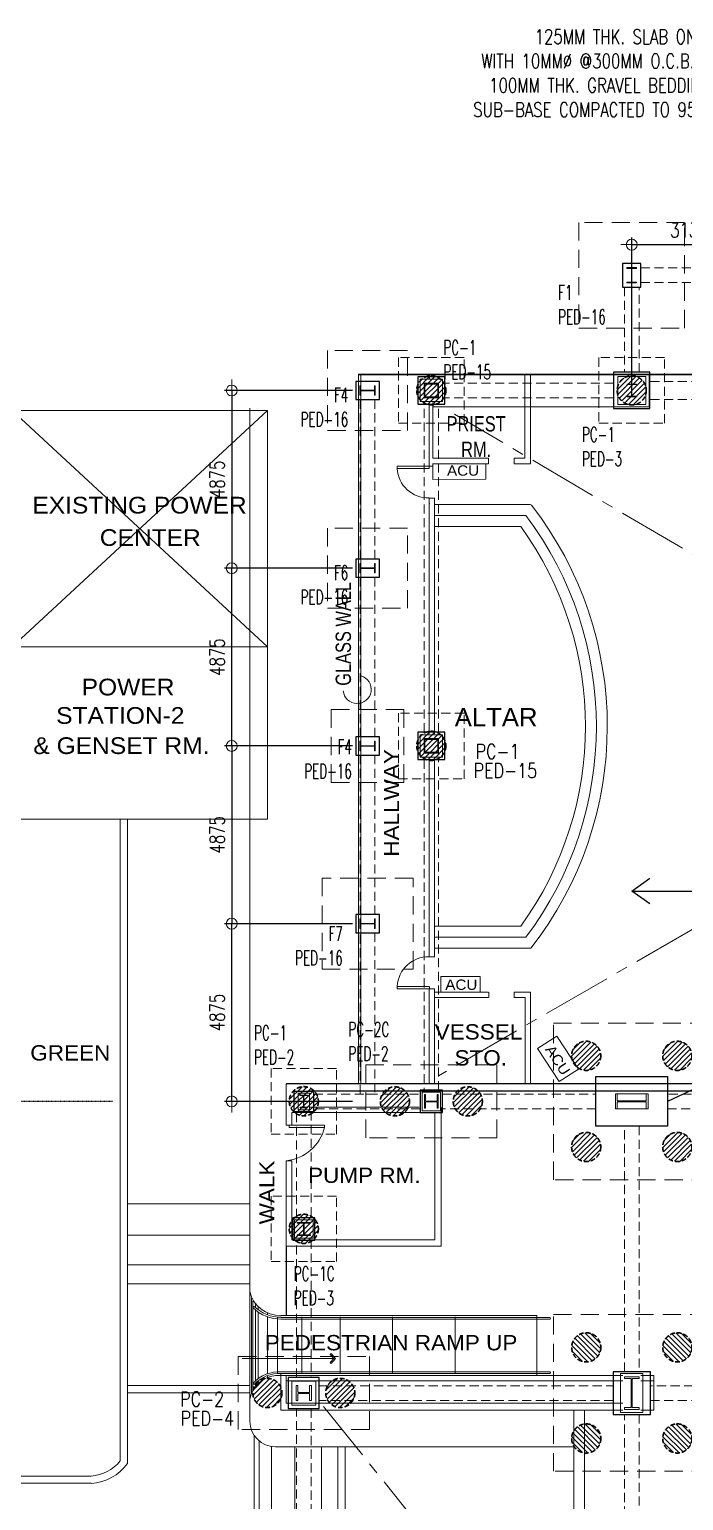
# Model space of a CAD drawing. Header units: millimetres. Extents: x 306431 to 569278, y -16030 to 119854.
# Drawn here: x 332858 to 350812, y 42527 to 82880 of the extents above; entities that cross this region are included whole.
import ezdxf

# ---------------------------------------------------------------- set-up
doc = ezdxf.new("R2010")
doc.units = ezdxf.units.MM
doc.header["$MEASUREMENT"] = 0
for name, pattern in [('CENTER2', [28.575, 19.05, -3.175, 3.175, -3.175]), ('HIDDEN', [0.375, 0.25, -0.125]), ('PHANTOM2', [1.25, 0.625, -0.125, 0.125, -0.125, 0.125, -0.125])]:
    doc.linetypes.add(name, pattern=pattern)
doc.layers.get('0').update_dxf_attribs({"lineweight": 9})
for name, color, linetype, lineweight in [('A_ARCHITECTURAL BACKGROUND', 251, 'Continuous', 5), ('A_DIM', 1, 'Continuous', 5), ('BASE PLATE', 5, 'Continuous', 18), ('COLUMN', 7, 'Continuous', 13), ('FTB', 4, 'HIDDEN', 30), ('GIRDER BEAM', 2, 'HIDDEN', 15), ('GIRDER GIRT', 4, 'HIDDEN', 18), ('HATCH', 8, 'Continuous', 5), ('OUTLINE', 252, 'CENTER2', 9), ('PEDESTAL CONCRETE', 20, 'Continuous', 25), ('S-Anno-Symb', 143, 'PHANTOM2', 15), ('S-BRACE', 2, 'Continuous', 15), ('S_foundation', 4, 'HIDDEN', 20), ('TEXT_GB', 2, 'Continuous', 30), ('TEXT_GG', 3, 'Continuous', 30)]:
    doc.layers.add(name, color=color, linetype=linetype, lineweight=lineweight)
doc.layers.add('GUIDE', color=191, linetype='Continuous', plot=False)
doc.styles.add('1', font='simplex.shx', dxfattribs={"width": 0.85, "height": 300})
doc.styles.add('ARIALNW', font='ARIALN.TTF')
doc.styles.add('MMTX$0$ESMX$0$X-OPTA1D', font='x-opta1d')
doc.styles.add('SIMPLEX', font='SIMPLEX.shx', dxfattribs={"width": 0.75, "height": 400})
doc.styles.add('SWISS', font='swissl.ttf')
doc.dimstyles.new('DIM 200', dxfattribs={"dimtxt": 0.36, "dimasz": 0.2, "dimexe": 0.1, "dimexo": 0, "dimgap": 0.08, "dimtad": 1, "dimlfac": 2, "dimrnd": 0.005, "dimzin": 1, "dimdsep": 46, "dimtxsty": 'ARIALNW', "dimcen": 0.09, "dimclrd": 6, "dimclre": 6, "dimclrt": 13, "dimadec": 0, "dimazin": 0, "dimtfac": 1, "dimtofl": 0, "dimtmove": 2, "dimatfit": 3, "dimfxl": 1, "dimtolj": 1, "dimtzin": 0, "dimarcsym": 0})
doc.dimstyles.new('DIM_100', dxfattribs={"dimtxt": 400, "dimasz": 2, "dimexe": 100, "dimexo": 250, "dimgap": 250, "dimtad": 1, "dimdec": 0, "dimrnd": 1, "dimzin": 1, "dimdsep": 46, "dimtxsty": '1', "dimblk1": 'ESCADIM_ARW', "dimblk2": 'ESCADIM_ARW', "dimsah": 1, "dimcen": 50, "dimclrd": 256, "dimclre": 256, "dimclrt": 52, "dimazin": 0, "dimtfac": 1, "dimtdec": 0, "dimtofl": 0, "dimtmove": 0, "dimatfit": 3, "dimldrblk": 'ESCADIM_ARW', "dimfxl": 1, "dimtolj": 1, "dimtzin": 0, "dimarcsym": 0})
doc.dimstyles.new('DIM_200', dxfattribs={"dimtxt": 400, "dimasz": 2, "dimexe": 200, "dimexo": 200, "dimgap": 200, "dimtad": 1, "dimdec": 0, "dimrnd": 1, "dimdsep": 46, "dimtxsty": 'SIMPLEX', "dimblk1": 'ESCADIM_ARW', "dimblk2": 'ESCADIM_ARW', "dimsah": 1, "dimcen": 50, "dimclrd": 251, "dimclre": 251, "dimclrt": 52, "dimadec": 0, "dimazin": 0, "dimtfac": 1, "dimtdec": 0, "dimtofl": 0, "dimtmove": 0, "dimatfit": 3, "dimldrblk": 'ESCADIM_ARW', "dimfxl": 1, "dimtolj": 1, "dimtzin": 0, "dimarcsym": 0})
pattern_1 = [(45, (-290050.03, -28409.96), (-70.710678, 70.710678), [])]
pattern_2 = [(45, (-288050.03, -28409.96), (-70.710678, 70.710678), [])]

# ---------------------------------------------------------------- blocks, each defined once
blk = doc.blocks.new('G_GIRT')
at = {"layer": 'GIRDER GIRT', "linetype": 'HIDDEN', "ltscale": 1000}
for p, q in [((16501, 75700, 0), (11875, 75700, 0)), ((19639, 75750, 0), (17501, 75750, 0)), ((11299, 66126, 0), (11299, 75127, 0)), ((11699, 66126, 0), (11699, 75127, 0)), ((16501, 75300, 0), (11875, 75300, 0)), ((19639, 75250, 0), (17501, 75250, 0))]:
    blk.add_line(p, q, dxfattribs=at)
at = {"layer": 'GIRDER GIRT', "linetype": 'HIDDEN', "ltscale": 1000, "elevation": 0}
blk.add_lwpolyline([(11299, 65376), (11299, 56305), (11699, 56305), (11699, 65376)], dxfattribs=at)
for points in [[(8275, 56200), (11195, 56200), (11195, 55800), (8275, 55800)], [(11805, 56200), (16017, 56200), (16017, 55800), (11805, 55800)], [(17983, 55800), (25018, 55800), (25018, 56200), (17983, 56200)], [(7800, 55725), (8200, 55725), (8200, 52805), (7800, 52805)], [(16800, 55322), (17200, 55322), (17200, 48584), (16800, 48584)], [(7800, 52205), (8200, 52205), (8200, 48424), (7800, 48424)], [(8425, 48200), (16491, 48200), (16491, 47800), (8425, 47800)], [(7800, 47574), (8200, 47574), (8200, 40983), (7800, 40983)], [(16800, 47414), (17200, 47414), (17200, 40509), (16800, 40509)]]:
    blk.add_lwpolyline(points, close=True, dxfattribs=at)
at = {"layer": 'GIRDER GIRT', "linetype": 'HIDDEN', "ltscale": 1000}
blk.add_lwpolyline([(17511, 47800), (25441, 47800), (25441, 48200), (17511, 48200)], close=True, dxfattribs=at)
blk = doc.blocks.new('GF_PLAN NEW')
at = {"layer": 'A_ARCHITECTURAL BACKGROUND', "ltscale": 10}
for p, q in [((9500, 75934, 0), (44403, 75934, 0)), ((9500, 56471, 0), (9500, 75934, 0)), ((9500, 75914, 0), (44383, 75914, 0)), ((9570, 56471, 0), (9570, 75914, 0)), ((6521, 65945, 0), (6521, 75002, 0)), ((11440, 73409, 0), (10565, 73409, 0)), ((10565, 73409, 0), (10565, 73344, 0)), ((10565, 73344, 0), (11440, 73344, 0)), ((11540, 73409, 0), (11440, 73409, 0)), ((11440, 73344, 0), (11440, 73409, 0)), ((11440, 73409, 0), (11540, 73409, 0)), ((14211, 72353, 0), (11601, 72353, 0)), ((14096, 72053, 0), (11601, 72053, 0)), ((13955, 71753, 0), (11601, 71753, 0)), ((6521, 47210, 0), (6521, 66203, 0)), ((2962, 63721, 0), (2962, 46121, 0)), ((3162, 63721, 0), (3162, 46054, 0)), ((13955, 60787, 0), (11601, 60787, 0)), ((14096, 60487, 0), (11601, 60487, 0)), ((11601, 60187, 0), (14233, 60187, 0)), ((10565, 59072, 0), (10565, 59137, 0)), ((10565, 59137, 0), (11440, 59137, 0)), ((11440, 59072, 0), (10565, 59072, 0)), ((11451, 59137, 0), (11451, 59072, 0)), ((7595, 55329, 0), (8570, 55329, 0)), ((7595, 55264, 0), (7595, 55329, 0)), ((8570, 55329, 0), (8570, 55264, 0)), ((8570, 55264, 0), (7595, 55264, 0)), ((7371, 50060, 0), (14751, 50060, 0)), ((7371, 50060, 0), (14751, 50060, 0)), ((7371, 50010, 0), (14751, 50010, 0)), ((7371, 47510, 0), (7371, 48517, 0)), ((7371, 48467, 0), (7371, 48517, 0)), ((7371, 47510, 0), (7371, 48517, 0)), ((7521, 47710, 0), (7521, 48467, 0)), ((7521, 47710, 0), (7521, 48467, 0)), ((17607, 47666, 0), (17607, 48467, 0)), ((7521, 47710, 0), (14109, 47710, 0)), ((8481, 47710, 0), (16756, 47710, 0)), ((17607, 47774, 0), (17607, 47510, 0)), ((7371, 47510, 0), (7521, 47510, 0)), ((7521, 47510, 0), (13809, 47510, 0)), ((7521, 47510, 0), (13809, 47510, 0)), ((8481, 47510, 0), (16756, 47510, 0)), ((15408, 47510, 0), (15408, 17157, 0)), ((15708, 47510, 0), (15708, 17098, 0)), ((17248, 47510, 0), (17607, 47510, 0)), ((7221, 46510, 0), (15408, 46510, 0))]:
    blk.add_line(p, q, dxfattribs=at)
at = {"layer": 'A_ARCHITECTURAL BACKGROUND'}
blk.add_line((11074, 75934, 0), (11074, 75914, 0), dxfattribs=at)
at = {"layer": 'A_ARCHITECTURAL BACKGROUND', "linetype": 'ByBlock', "ltscale": 0.5}
for p, q in [((11451, 75814, 0), (11451, 75917, 0)), ((11551, 75814, 0), (11551, 75914, 0)), ((14071, 73625, 0), (14071, 75914, 0)), ((14221, 73475, 0), (14221, 75914, 0)), ((11440, 73409, 0), (11440, 75158, 0)), ((11540, 73625, 0), (11540, 75158, 0)), ((7001, 74938, 0), (0, 74938, 0)), ((0, 68450, 0), (7001, 74938, 0)), ((7001, 68450, 0), (0, 74938, 0)), ((7001, 68450, 0), (7001, 74938, 0)), ((13070, 73625, 0), (11540, 73625, 0)), ((13070, 73475, 0), (11540, 73475, 0)), ((11540, 73409, 0), (11540, 73475, 0)), ((13070, 73475, 0), (13070, 73625, 0)), ((14071, 73625, 0), (13770, 73625, 0)), ((13770, 73475, 0), (13770, 73625, 0)), ((14221, 73475, 0), (13770, 73475, 0)), ((11440, 72534, 0), (11440, 66063, 0)), ((11590, 72534, 0), (11590, 66063, 0)), ((0, 68450, 0), (4643, 68450, 0)), ((0, 68450, 0), (7001, 68450, 0)), ((7001, 63721, 0), (7001, 68450, 0)), ((6521, 60127, 0), (6521, 66203, 0)), ((11440, 65407, 0), (11440, 59947, 0)), ((11590, 65407, 0), (11590, 59947, 0)), ((0, 63721, 0), (4643, 63721, 0)), ((0, 63721, 0), (7001, 63721, 0)), ((11440, 59072, 0), (11440, 56471, 0)), ((11590, 59072, 0), (11590, 56468, 0)), ((13070, 58981, 0), (11590, 58981, 0)), ((13081, 58831, 0), (13081, 58981, 0)), ((14223, 58981, 0), (13770, 58981, 0)), ((13770, 58831, 0), (13770, 58981, 0)), ((14223, 58981, 0), (14223, 56468, 0)), ((13070, 58831, 0), (11590, 58831, 0)), ((14073, 58831, 0), (13770, 58831, 0)), ((14073, 58831, 0), (14073, 56468, 0)), ((7521, 55329, 0), (7521, 56463, 0)), ((17475, 56463, 0), (28986, 56463, 0)), ((7521, 55329, 0), (7671, 55329, 0)), ((7595, 55329, 0), (7596, 55329, 0)), ((7596, 55329, 0), (7746, 55329, 0)), ((7671, 55329, 0), (7646, 55329, 0)), ((7671, 55329, 0), (7671, 55678, 0)), ((7521, 52013, 0), (7521, 54354, 0)), ((7521, 52013, 0), (7521, 54354, 0)), ((7521, 54354, 0), (7671, 54354, 0)), ((7671, 52188, 0), (7671, 54354, 0)), ((3162, 53172, 0), (6521, 53172, 0)), ((3162, 52313, 0), (6521, 52313, 0)), ((3162, 51503, 0), (6521, 51503, 0)), ((3162, 50983, 0), (6521, 50983, 0)), ((6565, 50598, 0), (6565, 47981, 0)), ((6605, 50510, 0), (6605, 48069, 0)), ((6677, 50435, 0), (6677, 50328, 0)), ((6677, 50262, 0), (6677, 48321, 0)), ((6744, 50359, 0), (6744, 50272, 0)), ((6744, 50210, 0), (6744, 48376, 0)), ((7003, 50182, 0), (7003, 50128, 0)), ((7003, 50075, 0), (7003, 48513, 0)), ((7282, 50075, 0), (7282, 48513, 0)), ((7371, 50110, 0), (14399, 50110, 0)), ((7371, 50110, 0), (14399, 50110, 0)), ((7944, 50075, 0), (7944, 48513, 0)), ((9001, 50075, 0), (9001, 48513, 0)), ((10438, 50075, 0), (10438, 48513, 0)), ((12157, 50075, 0), (12157, 48513, 0)), ((14399, 50110, 0), (14399, 48469, 0)), ((8823, 48931, 0), (6308, 48931, 0)), ((7003, 48461, 0), (7003, 48420, 0)), ((7371, 48467, 0), (14399, 48469, 0)), ((3162, 48193, 0), (6521, 48193, 0)), ((6677, 48253, 0), (6677, 48179, 0)), ((6744, 48313, 0), (6744, 48254, 0)), ((3162, 47987, 0), (6521, 47987, 0)), ((6642, 40623, 0), (6642, 46816, 0)), ((6772, 40195, 0), (6772, 46673, 0)), ((7112, 40805, 0), (7112, 46519, 0)), ((7757, 41217, 0), (7757, 46510, 0)), ((8487, 41081, 0), (8487, 46510, 0)), ((8939, 40842, 0), (8939, 46510, 0)), ((9135, 39986, 0), (9135, 46510, 0))]:
    blk.add_line(p, q, dxfattribs=at)
at = {"layer": 'A_ARCHITECTURAL BACKGROUND', "ltscale": 0.5}
for p, q in [((11451, 75814, 0), (11451, 75914, 0)), ((11440, 73409, 0), (11440, 75158, 0)), ((11538, 73046, 0), (11538, 73477, 0)), ((12995, 73050, 0), (12995, 73477, 0)), ((11538, 73046, 0), (12995, 73052, 0)), ((11451, 72534, 0), (11501, 72534, 0)), ((11451, 72386, 0), (11451, 72393, 0)), ((11451, 59947, 0), (11501, 59947, 0)), ((12838, 59412, 0), (11757, 59408, 0)), ((11757, 59408, 0), (11757, 58981, 0)), ((12838, 59412, 0), (12838, 58981, 0)), ((11501, 59072, 0), (11451, 59072, 0)), ((11451, 59072, 0), (11501, 59072, 0)), ((14945, 57774, 0), (14417, 57432, 0)), ((15536, 56869, 0), (14945, 57774, 0)), ((14417, 57432, 0), (15007, 56527, 0)), ((15536, 56869, 0), (15007, 56527, 0)), ((2162, 45707, 0), (0, 45707, 0)), ((2162, 45507, 0), (0, 45507, 0))]:
    blk.add_line(p, q, dxfattribs=at)
at = {"layer": 'A_ARCHITECTURAL BACKGROUND', "ltscale": 0.05}
for p, q in [((11451, 72534, 0), (11601, 72534, 0)), ((11451, 59947, 0), (11601, 59947, 0)), ((11590, 59072, 0), (11440, 59072, 0)), ((7371, 48567, 0), (14751, 48569, 0)), ((7371, 48517, 0), (14751, 48519, 0)), ((7521, 48467, 0), (16756, 48467, 0)), ((17248, 48467, 0), (17607, 48467, 0)), ((7521, 48317, 0), (16756, 48317, 0)), ((17248, 48317, 0), (17607, 48317, 0))]:
    blk.add_line(p, q, dxfattribs=at)
at = {"layer": 'A_ARCHITECTURAL BACKGROUND', "lineweight": -3, "ltscale": 0.05}
for p, q in [((29024, 56463, 0), (7521, 56463, 0)), ((28380, 56268, 0), (8164, 56268, 0)), ((7521, 52013, 0), (7521, 50110, 0))]:
    blk.add_line(p, q, dxfattribs=at)
at = {"layer": 'A_ARCHITECTURAL BACKGROUND', "ltscale": 0.5, "elevation": 0}
blk.add_lwpolyline([(9500, 75914), (17481, 75914), (17481, 75035), (11551, 75035)], dxfattribs=at)
at = {"layer": 'A_ARCHITECTURAL BACKGROUND', "linetype": 'ByBlock', "ltscale": 0.5, "elevation": 0}
for points in [[(7521, 54354), (7521, 52013), (11772, 52013), (11772, 55820)], [(11165, 55828), (8164, 55828)], [(8165, 52188), (11597, 52188), (11597, 55678), (7671, 55678)], [(7671, 54354), (7671, 52188), (7835, 52188)], [(8873, 48931), (8754, 49067), (8722, 49043), (8823, 48931)], [(8873, 48931), (8754, 48795), (8722, 48819), (8823, 48931)]]:
    blk.add_lwpolyline(points, dxfattribs=at)
at = {"layer": 'A_ARCHITECTURAL BACKGROUND', "linetype": 'ByBlock', "ltscale": 0.5}
for centre, radius, start, end in [((11415, 73385, 0), 851, 182.7233, 271.695), ((11415, 59097, 0), 851, 88.305, 177.2767), ((7396, 55558, 0), 1210, 275.8844, 345.9444), ((7339, 50949, 0), 838, 192.428, 272.1834), ((7303, 47676, 0), 794, 85.0916, 170.2971)]:
    blk.add_arc(centre, radius, start, end, dxfattribs=at)
at = {"layer": 'A_ARCHITECTURAL BACKGROUND', "ltscale": 10}
for centre, radius, start, end in [((14211, 72303, 0), 50, 40.9988, 90), ((6451, 66271, 0), 9879, 321.9825, 37.8761), ((6415, 66270, 0), 9615, 323.0235, 36.9765), ((6371, 66270, 0), 9359, 324.1336, 35.8664), ((7221, 47210, 0), 700, 180, 270), ((2091, 46824, 0), 1119, 273.6336, 321.1011), ((2091, 46824, 0), 1319, 273.0821, 324.2797)]:
    blk.add_arc(centre, radius, start, end, dxfattribs=at)
at = {"layer": 'A_ARCHITECTURAL BACKGROUND', "ltscale": 0.5}
blk.add_arc((9466, 67284, 0), 386, 185.353, 74.4413, dxfattribs=at)
at = {"layer": 'A_ARCHITECTURAL BACKGROUND', "ltscale": 0.05}
for centre, radius, start, end in [((6633, 50335, 0), 25.1, 36.41, 215.4044), ((7360, 51072, 0), 1060, 225.1623, 271.215), ((7361, 51075, 0), 1013, 225.4917, 270.8625), ((14747, 50035, 0), 25.3, 279.3182, 80.6818), ((7325, 47595, 0), 973, 86.5936, 137.0291), ((7321, 47603, 0), 915, 86.5531, 137.0928), ((14747, 48544, 0), 25.3, 279.3182, 80.6818), ((6633, 48244, 0), 25.1, 144.5956, 323.59)]:
    blk.add_arc(centre, radius, start, end, dxfattribs=at)
at = {"layer": 'A_ARCHITECTURAL BACKGROUND', "style": 'MMTX$0$ESMX$0$X-OPTA1D', "width": 1.1}
for s, height, p in [('ACU', 283.5, (11931, 73146, 0)), ('EXISTING POWER', 458.36, (551, 72108, 0)), ('CENTER', 458.4, (2401, 71220, 0)), ('POWER', 458.4, (1903, 67119, 0)), ('STATION-2', 458.4, (1204, 66340, 0)), ('& GENSET RM.', 458.36, (579, 65512, 0)), ('ACU', 283.5, (11883, 59042, 0)), ('VESSEL', 420, (11592, 57681, 0)), ('GREEN', 420, (493, 57105, 0)), ('STO.', 420, (12136, 56967, 0)), ('PUMP RM.', 420, (8117, 53747, 0)), ('PEDESTRIAN RAMP UP', 420.03, (6927, 49155, 0))]:
    blk.add_text(s, height=height, dxfattribs=at).set_placement(p)
at = {"layer": 'A_ARCHITECTURAL BACKGROUND', "style": 'SWISS'}
blk.add_text('ALTAR', height=504.3, dxfattribs=at).set_placement((12144, 66271, 0))
at = {"layer": 'A_ARCHITECTURAL BACKGROUND', "style": 'MMTX$0$ESMX$0$X-OPTA1D', "width": 1.1}
for s, height, rotation, p in [('HALLWAY', 420, 90, (10617, 62694, 0)), ('ACU', 283.5, 302.926, (14612, 57408, 0)), ('WALK', 420, 90, (7196, 52610, 0))]:
    blk.add_text(s, height=height, rotation=rotation, dxfattribs=at).set_placement(p)
at = {"layer": 'A_ARCHITECTURAL BACKGROUND', "ltscale": 0.05, "insert": (9691, 74779, 0), "char_height": 420.03, "width": 6078.74, "attachment_point": 1, "style": 'MMTX$0$ESMX$0$X-OPTA1D'}
blk.add_mtext('\\pxqc;{\\W0.8;PRIEST\\PRM.}', dxfattribs=at)
at = {"layer": 'A_ARCHITECTURAL BACKGROUND', "ltscale": 0.05, "insert": (8875, 67384, 0), "char_height": 420.03, "width": 7153.58, "attachment_point": 1, "rotation": 90, "style": 'MMTX$0$ESMX$0$X-OPTA1D'}
blk.add_mtext('{\\W0.8;GLASS WALL}', dxfattribs=at)
blk = doc.blocks.new('GF COLUMN')
at = {"layer": 'COLUMN', "ltscale": 0.05, "elevation": 0}
for points in [[(11299, 75296), (11699, 75296), (11699, 75696), (11299, 75696)], [(11324, 75321), (11674, 75321), (11674, 75671), (11324, 75671)], [(11299, 65546), (11699, 65546), (11699, 65946), (11299, 65946)], [(11324, 65571), (11674, 65571), (11674, 65921), (11324, 65921)]]:
    blk.add_lwpolyline(points, close=True, dxfattribs=at)
for points in [[(16998, 75318), (16872, 75318), (16872, 75334), (16974, 75334, 0.414214), (16994, 75354), (16994, 75634, 0.414214), (16974, 75654), (16872, 75654), (16872, 75670), (17125, 75670), (17125, 75654), (17023, 75654, 0.414214), (17003, 75634), (17003, 75354, 0.414214), (17023, 75334), (17125, 75334), (17125, 75318), (16998, 75318)], [(7999, 55820), (7897, 55820), (7897, 55836), (7975, 55836, 0.414214), (7995, 55855), (7995, 56136, 0.414214), (7975, 56156), (7897, 56156), (7897, 56171), (8101, 56171), (8101, 56156), (8024, 56156, 0.414214), (8004, 56136), (8004, 55855, 0.414214), (8024, 55836), (8101, 55836), (8101, 55820), (7999, 55820)], [(11315, 55996), (11315, 56182), (11339, 56182), (11339, 56020, 0.414214), (11356, 56003), (11642, 56003, 0.414214), (11659, 56020), (11659, 56182), (11683, 56182), (11683, 55809), (11659, 55809), (11659, 55971, 0.414214), (11642, 55988), (11356, 55988, 0.414214), (11339, 55971), (11339, 55809), (11315, 55809), (11315, 55996)]]:
    blk.add_lwpolyline(points, format="xyb", dxfattribs=at)
at = {"layer": 'COLUMN', "ltscale": 0.05}
for points in [[(16553, 55996), (16553, 56199), (16601, 56199), (16601, 56029, 0.414214), (16621, 56009), (17378, 56009, 0.414214), (17398, 56029), (17398, 56199), (17446, 56199), (17446, 55793), (17398, 55793), (17398, 55962, 0.414214), (17378, 55982), (16621, 55982, 0.414214), (16601, 55962), (16601, 55793), (16553, 55793), (16553, 55996)], [(7999, 52314), (7814, 52314), (7814, 52336), (7975, 52336, 0.414214), (7993, 52353), (7993, 52638, 0.414214), (7975, 52656), (7814, 52656), (7814, 52677), (8185, 52677), (8185, 52656), (8024, 52656, 0.414214), (8006, 52638), (8006, 52353, 0.414214), (8024, 52336), (8185, 52336), (8185, 52314), (7999, 52314)], [(16999, 48442), (17202, 48442), (17202, 48394), (17033, 48394, 0.414214), (17013, 48374), (17013, 47617, 0.414214), (17033, 47597), (17202, 47597), (17202, 47549), (16796, 47549), (16796, 47597), (16966, 47597, 0.414214), (16986, 47617), (16986, 48374, 0.414214), (16966, 48394), (16796, 48394), (16796, 48442), (16999, 48442)], [(7791, 47996), (7791, 48199), (7839, 48199), (7839, 48028, 0.414214), (7856, 48011), (8142, 48011, 0.414214), (8159, 48028), (8159, 48199), (8207, 48199), (8207, 47792), (8159, 47792), (8159, 47964, 0.414214), (8142, 47981), (7856, 47981, 0.414214), (7839, 47964), (7839, 47792), (7791, 47792), (7791, 47996)]]:
    blk.add_lwpolyline(points, format="xyb", dxfattribs=at)
blk = doc.blocks.new('_Open90')
at = {"color": 0, "linetype": 'ByBlock', "lineweight": -2}
for p, q in [((0, 0), (-1, 0)), ((-0.5, 0.5), (0, 0)), ((0, 0), (-0.5, -0.5))]:
    blk.add_line(p, q, dxfattribs=at)
blk = doc.blocks.new('*D20')
at = {"layer": 'Defpoints', "color": 0, "ltscale": 0.05, "transparency": 16777216}
for p in [(335391, 53474, 0), (328888, 8976), (335537, 8976, 0)]:
    blk.add_point(p, dxfattribs=at)
at = {"layer": 'S-Anno-Symb', "lineweight": -2, "ltscale": 0.05, "transparency": 16777216}
for p, q in [((335141, 53474), (328788, 53474)), ((328888, 52724), (328888, 9726)), ((335287, 8976), (328788, 8976))]:
    blk.add_line(p, q, dxfattribs=at)
at = {"layer": 'S-Anno-Symb', "lineweight": -2, "ltscale": 0.05, "transparency": 16777216, "xscale": 750, "yscale": 750, "zscale": 750}
for p, rotation in [((328888, 53474), 90), ((328888, 8976), 270)]:
    blk.add_blockref('_Open90', p, dxfattribs=dict(at, rotation=rotation))
blk = doc.blocks.new('ESCADIM_ARW')
at = {"color": 7}
blk.add_line((-150, 0), (150, 0), dxfattribs=at)
blk.add_circle((0, 0), 75, dxfattribs=at)
blk = doc.blocks.new('PC-1 800M x 25')
at = {"layer": 'GIRDER BEAM', "ltscale": 0.05}
h = blk.add_hatch(dxfattribs=at)
h.set_pattern_fill('ANSI31', color=252, scale=800)
h.set_pattern_definition([(45, (-293861.3, -8699.98), (-70.710678, 70.710678), [])])
edge = h.paths.add_edge_path()
edge.add_arc((0, 0), 400, 0, 360)
at = {"layer": 'FTB', "ltscale": 500}
blk.add_circle((0, 0), 400, dxfattribs=at)
at = {"layer": 'S_foundation', "ltscale": 1000}
blk.add_lwpolyline([(-900, -900), (900, -900), (900, 900), (-900, 900)], close=True, dxfattribs=at)
blk = doc.blocks.new('PC-2 800MM x 45')
at = {"layer": 'GIRDER BEAM', "ltscale": 0.05}
h = blk.add_hatch(dxfattribs=at)
h.set_pattern_fill('ANSI31', color=252, scale=800, angle=360)
h.set_pattern_definition(pattern_1)
edge = h.paths.add_edge_path()
edge.add_arc((-1000, 0), 400, 0, 360)
h = blk.add_hatch(dxfattribs=at)
h.set_pattern_fill('ANSI31', color=252, scale=800, angle=360)
h.set_pattern_definition(pattern_2)
edge = h.paths.add_edge_path()
edge.add_arc((1000, 0), 400, 0, 360)
at = {"layer": 'FTB', "ltscale": 500}
for centre in [(-1000, 0, 0), (1000, 0, 0)]:
    blk.add_circle(centre, 400, dxfattribs=at)
at = {"layer": 'GUIDE'}
blk.add_point((0, 0), dxfattribs=at)
at = {"layer": 'S_foundation', "ltscale": 2000, "elevation": 0}
blk.add_lwpolyline([(1800, -1000), (-1800, -1000), (-1800, 1000), (1800, 1000)], close=True, dxfattribs=at)
blk = doc.blocks.new('PC-4 - 1M x 45')
at = {"layer": 'HATCH', "ltscale": 0.05}
h = blk.add_hatch(dxfattribs=at)
h.set_pattern_fill('ANSI31', color=256, scale=800, style=0)
edge = h.paths.add_edge_path()
edge.add_arc((-1250, 1250), 400, 0, 360)
h = blk.add_hatch(dxfattribs=at)
h.set_pattern_fill('ANSI31', color=256, scale=800, style=0)
h.set_pattern_definition([(45, (2500, 0), (-70.7107, 70.7107), [])])
edge = h.paths.add_edge_path()
edge.add_arc((1250, 1250), 400, 0, 360)
h = blk.add_hatch(dxfattribs=at)
h.set_pattern_fill('ANSI31', color=256, scale=800, style=0)
h.set_pattern_definition([(45, (0, -2500), (-70.7107, 70.7107), [])])
edge = h.paths.add_edge_path()
edge.add_arc((-1250, -1250), 400, 0, 360)
h = blk.add_hatch(dxfattribs=at)
h.set_pattern_fill('ANSI31', color=256, scale=800, style=0)
h.set_pattern_definition([(45, (2500, -2500), (-70.7107, 70.7107), [])])
edge = h.paths.add_edge_path()
edge.add_arc((1250, -1250), 400, 0, 360)
at = {"layer": 'FTB', "ltscale": 500}
for centre in [(-1250, 1250, 0), (1250, 1250, 0), (-1250, -1250, 0), (1250, -1250, 0)]:
    blk.add_circle(centre, 400, dxfattribs=at)
at = {"layer": 'GUIDE'}
blk.add_point((0, 0), dxfattribs=at)
at = {"layer": 'S_foundation', "ltscale": 2000, "elevation": 0}
blk.add_lwpolyline([(-2150, 2150), (2150, 2150), (2150, -2150), (-2150, -2150)], close=True, dxfattribs=at)
blk = doc.blocks.new('PC-2 8M x 35')
at = {"layer": 'GIRDER BEAM', "ltscale": 0.05}
h = blk.add_hatch(dxfattribs=at)
h.set_pattern_fill('ANSI31', color=252, scale=800, angle=360)
h.set_pattern_definition(pattern_1)
edge = h.paths.add_edge_path()
edge.add_arc((-1000, 0), 400, 0, 360)
h = blk.add_hatch(dxfattribs=at)
h.set_pattern_fill('ANSI31', color=252, scale=800, angle=360)
h.set_pattern_definition(pattern_2)
edge = h.paths.add_edge_path()
edge.add_arc((1000, 0), 400, 0, 360)
at = {"layer": 'FTB', "ltscale": 500}
for centre in [(-1000, 0, 0), (1000, 0, 0)]:
    blk.add_circle(centre, 400, dxfattribs=at)
at = {"layer": 'GUIDE'}
blk.add_point((0, 0), dxfattribs=at)
at = {"layer": 'S_foundation', "ltscale": 2000, "elevation": 0}
blk.add_lwpolyline([(1800, -1000), (-1800, -1000), (-1800, 1000), (1800, 1000)], close=True, dxfattribs=at)
blk = doc.blocks.new('*D34')
at = {"layer": 'A_DIM', "color": 251, "lineweight": -2, "ltscale": 0.5, "transparency": 16777216}
for p, q in [((349389, 72924), (349389, 77176)), ((352527, 72924), (352527, 77176)), ((349391, 76976), (352525, 76976))]:
    blk.add_line(p, q, dxfattribs=at)
at = {"layer": 'Defpoints', "color": 0, "ltscale": 0.5, "transparency": 16777216}
for p in [(352527, 76976), (349389, 72724, 0), (352527, 72724, 0)]:
    blk.add_point(p, dxfattribs=at)
at = {"layer": 'A_DIM', "color": 251, "lineweight": -2, "ltscale": 0.5, "transparency": 16777216, "xscale": 2, "yscale": 2, "zscale": 2, "rotation": 180}
blk.add_blockref('ESCADIM_ARW', (349389, 76976), dxfattribs=at)
at = {"layer": 'A_DIM', "color": 251, "lineweight": -2, "ltscale": 0.5, "transparency": 16777216, "xscale": 2, "yscale": 2, "zscale": 2}
blk.add_blockref('ESCADIM_ARW', (352527, 76976), dxfattribs=at)
at = {"layer": 'A_DIM', "color": 52, "ltscale": 0.5, "transparency": 16777216, "insert": (350958, 77376), "char_height": 400, "attachment_point": 5, "style": 'SIMPLEX'}
blk.add_mtext('\\A1;3138', dxfattribs=at)
blk = doc.blocks.new('New Footing')
at = {"layer": 'COLUMN', "color": 7, "ltscale": 0.05, "elevation": 0}
for points in [[(5500, 22450), (5631, 22450), (5631, 22469), (5523, 22469, -0.414214), (5506, 22487), (5506, 22833, -0.414214), (5523, 22850), (5631, 22850), (5631, 22870), (5369, 22870), (5369, 22850), (5477, 22850, -0.414214), (5494, 22833), (5494, 22487, -0.414214), (5477, 22469), (5369, 22469), (5369, 22450), (5500, 22450)], [(14500, 22450), (14631, 22450), (14631, 22469), (14523, 22469, -0.414214), (14506, 22487), (14506, 22833, -0.414214), (14523, 22850), (14631, 22850), (14631, 22870), (14369, 22870), (14369, 22850), (14477, 22850, -0.414214), (14494, 22833), (14494, 22487, -0.414214), (14477, 22469), (14369, 22469), (14369, 22450), (14500, 22450)], [(23500, 22870), (23369, 22870), (23369, 22850), (23477, 22850, -0.414214), (23494, 22833), (23494, 22487, -0.414214), (23477, 22469), (23369, 22469), (23369, 22450), (23631, 22450), (23631, 22469), (23523, 22469, -0.414214), (23506, 22487), (23506, 22833, -0.414214), (23523, 22850), (23631, 22850), (23631, 22870), (23500, 22870)], [(-1540, 19500), (-1540, 19631), (-1559, 19631), (-1559, 19523, -0.414214), (-1577, 19506), (-1923, 19506, -0.414214), (-1940, 19523), (-1940, 19631), (-1960, 19631), (-1960, 19369), (-1940, 19369), (-1940, 19477, -0.414214), (-1923, 19494), (-1577, 19494, -0.414214), (-1559, 19477), (-1559, 19369), (-1540, 19369), (-1540, 19500)], [(26465, 19290), (26595, 19290), (26595, 19309), (26488, 19309, -0.414214), (26470, 19327), (26470, 19673, -0.414214), (26488, 19690), (26595, 19690), (26595, 19710), (26334, 19710), (26334, 19690), (26442, 19690, -0.414214), (26459, 19673), (26459, 19327, -0.414214), (26442, 19309), (26334, 19309), (26334, 19290), (26465, 19290)], [(29464, 19292), (29667, 19292), (29667, 19340), (29496, 19340, -0.414214), (29479, 19357), (29479, 19643, -0.414214), (29496, 19660), (29667, 19660), (29667, 19708), (29261, 19708), (29261, 19660), (29432, 19660, -0.414214), (29449, 19643), (29449, 19357, -0.414214), (29432, 19340), (29261, 19340), (29261, 19292), (29464, 19292)], [(-1540, 14625), (-1540, 14756), (-1559, 14756), (-1559, 14648, -0.414214), (-1577, 14631), (-1923, 14631, -0.414214), (-1940, 14648), (-1940, 14756), (-1960, 14756), (-1960, 14494), (-1940, 14494), (-1940, 14602, -0.414214), (-1923, 14619), (-1577, 14619, -0.414214), (-1559, 14602), (-1559, 14494), (-1540, 14494), (-1540, 14625)], [(-1540, 9750), (-1540, 9881), (-1559, 9881), (-1559, 9773, -0.414214), (-1577, 9756), (-1923, 9756, -0.414214), (-1940, 9773), (-1940, 9881), (-1960, 9881), (-1960, 9619), (-1940, 9619), (-1940, 9727, -0.414214), (-1923, 9744), (-1577, 9744, -0.414214), (-1559, 9727), (-1559, 9619), (-1540, 9619), (-1540, 9750)], [(-1540, 4875), (-1540, 5006), (-1559, 5006), (-1559, 4898, -0.414214), (-1577, 4881), (-1923, 4881, -0.414214), (-1940, 4898), (-1940, 5006), (-1960, 5006), (-1960, 4744), (-1940, 4744), (-1940, 4852, -0.414214), (-1923, 4869), (-1577, 4869, -0.414214), (-1559, 4852), (-1559, 4744), (-1540, 4744), (-1540, 4875)]]:
    blk.add_lwpolyline(points, format="xyb", dxfattribs=at)
at = {"layer": 'PEDESTAL CONCRETE', "ltscale": 0.05, "elevation": 0}
for points in [[(5750, 22985), (5250, 22985), (5250, 22335), (5750, 22335)], [(14750, 22985), (14250, 22985), (14250, 22335), (14750, 22335)], [(23250, 22335), (23750, 22335), (23750, 22985), (23250, 22985)], [(26842, 19955), (26087, 19955), (26087, 19045), (26842, 19045)], [(29841, 19955), (29086, 19955), (29086, 19045), (29841, 19045)], [(-2075, 19750), (-2075, 19250), (-1425, 19250), (-1425, 19750)], [(-2075, 14875), (-2075, 14375), (-1425, 14375), (-1425, 14875)], [(-2075, 10000), (-2075, 9500), (-1425, 9500), (-1425, 10000)], [(-2075, 5125), (-2075, 4625), (-1425, 4625), (-1425, 5125)]]:
    blk.add_lwpolyline(points, close=True, dxfattribs=at)
at = {"layer": 'S_foundation', "color": 6, "ltscale": 2000, "elevation": 0}
for points in [[(12500, 20660), (16500, 20660), (16500, 24660), (12500, 24660)], [(4050, 21210), (6950, 21210), (6950, 24110), (4050, 24110)], [(21050, 23510), (21050, 21810), (25950, 21810), (25950, 23510)], [(-2850, 18400), (-650, 18400), (-650, 20600), (-2850, 20600)], [(25315, 18350), (27615, 18350), (27615, 20650), (25315, 20650)], [(28314, 18350), (30614, 18350), (30614, 20650), (28314, 20650)], [(-2850, 13525), (-650, 13525), (-650, 15725), (-2850, 15725)], [(-2750, 8750), (-750, 8750), (-750, 10750), (-2750, 10750)], [(-3000, 3625), (-500, 3625), (-500, 6125), (-3000, 6125)]]:
    blk.add_lwpolyline(points, close=True, dxfattribs=at)
at = {"layer": 'S_foundation', "color": 2, "ltscale": 1000, "elevation": 0}
blk.add_lwpolyline([(22000, 21160), (25000, 21160), (25000, 24160), (22000, 24160)], close=True, dxfattribs=at)
at = {"layer": 'S_foundation', "ltscale": 0.05, "elevation": 0}
for points in [[(26842, 20300), (26087, 20300), (26087, 18700), (26842, 18700)], [(29841, 20300), (29086, 20300), (29086, 18700), (29841, 18700)]]:
    blk.add_lwpolyline(points, close=True, dxfattribs=at)
blk = doc.blocks.new('*D43')
at = {"layer": 'A_DIM', "color": 251, "lineweight": -2, "ltscale": 0.5, "transparency": 16777216}
for p, q in [((341729, 72976), (338212, 72976)), ((338412, 72974), (338412, 68103)), ((341729, 68101), (338212, 68101))]:
    blk.add_line(p, q, dxfattribs=at)
at = {"layer": 'Defpoints', "color": 0, "ltscale": 0.5, "transparency": 16777216}
for p in [(341929, 72976, 0), (338412, 68101), (341929, 68101, 0)]:
    blk.add_point(p, dxfattribs=at)
at = {"layer": 'A_DIM', "color": 251, "lineweight": -2, "ltscale": 0.5, "transparency": 16777216, "xscale": 2, "yscale": 2, "zscale": 2}
for p, rotation in [((338412, 72976), 90), ((338412, 68101), 270)]:
    blk.add_blockref('ESCADIM_ARW', p, dxfattribs=dict(at, rotation=rotation))
at = {"layer": 'A_DIM', "color": 52, "ltscale": 0.5, "transparency": 16777216, "insert": (338012, 70539), "char_height": 400, "attachment_point": 5, "rotation": 90, "style": 'SIMPLEX'}
blk.add_mtext('\\A1;4875', dxfattribs=at)
blk = doc.blocks.new('*D44')
at = {"layer": 'A_DIM', "color": 251, "lineweight": -2, "ltscale": 0.5, "transparency": 16777216}
for p, q in [((341729, 68101), (338212, 68101)), ((338412, 63228), (338412, 68099)), ((341729, 63226), (338212, 63226))]:
    blk.add_line(p, q, dxfattribs=at)
at = {"layer": 'Defpoints', "color": 0, "ltscale": 0.5, "transparency": 16777216}
for p in [(338412, 68101), (341929, 68101, 0), (341929, 63226, 0)]:
    blk.add_point(p, dxfattribs=at)
at = {"layer": 'A_DIM', "color": 251, "lineweight": -2, "ltscale": 0.5, "transparency": 16777216, "xscale": 2, "yscale": 2, "zscale": 2}
for p, rotation in [((338412, 68101), 90), ((338412, 63226), 270)]:
    blk.add_blockref('ESCADIM_ARW', p, dxfattribs=dict(at, rotation=rotation))
at = {"layer": 'A_DIM', "color": 52, "ltscale": 0.5, "transparency": 16777216, "insert": (338012, 65664), "char_height": 400, "attachment_point": 5, "rotation": 90, "style": 'SIMPLEX'}
blk.add_mtext('\\A1;4875', dxfattribs=at)
blk = doc.blocks.new('*D46')
at = {"layer": 'A_DIM', "color": 251, "lineweight": -2, "ltscale": 0.5, "transparency": 16777216}
for p, q in [((341729, 58351), (338212, 58351)), ((338412, 53478), (338412, 58349)), ((341729, 53476), (338212, 53476))]:
    blk.add_line(p, q, dxfattribs=at)
at = {"layer": 'Defpoints', "color": 0, "ltscale": 0.5, "transparency": 16777216}
for p in [(338412, 58351), (341929, 58351, 0), (341929, 53476, 0)]:
    blk.add_point(p, dxfattribs=at)
at = {"layer": 'A_DIM', "color": 251, "lineweight": -2, "ltscale": 0.5, "transparency": 16777216, "xscale": 2, "yscale": 2, "zscale": 2}
for p, rotation in [((338412, 58351), 90), ((338412, 53476), 270)]:
    blk.add_blockref('ESCADIM_ARW', p, dxfattribs=dict(at, rotation=rotation))
at = {"layer": 'A_DIM', "color": 52, "ltscale": 0.5, "transparency": 16777216, "insert": (338012, 55914), "char_height": 400, "attachment_point": 5, "rotation": 90, "style": 'SIMPLEX'}
blk.add_mtext('\\A1;4875', dxfattribs=at)
blk = doc.blocks.new('*D45')
at = {"layer": 'A_DIM', "color": 251, "lineweight": -2, "ltscale": 0.5, "transparency": 16777216}
for p, q in [((341729, 63226), (338212, 63226)), ((338412, 63224), (338412, 58353)), ((341729, 58351), (338212, 58351))]:
    blk.add_line(p, q, dxfattribs=at)
at = {"layer": 'Defpoints', "color": 0, "ltscale": 0.5, "transparency": 16777216}
for p in [(341929, 63226, 0), (338412, 58351), (341929, 58351, 0)]:
    blk.add_point(p, dxfattribs=at)
at = {"layer": 'A_DIM', "color": 251, "lineweight": -2, "ltscale": 0.5, "transparency": 16777216, "xscale": 2, "yscale": 2, "zscale": 2}
for p, rotation in [((338412, 63226), 90), ((338412, 58351), 270)]:
    blk.add_blockref('ESCADIM_ARW', p, dxfattribs=dict(at, rotation=rotation))
at = {"layer": 'A_DIM', "color": 52, "ltscale": 0.5, "transparency": 16777216, "insert": (338012, 60789), "char_height": 400, "attachment_point": 5, "rotation": 90, "style": 'SIMPLEX'}
blk.add_mtext('\\A1;4875', dxfattribs=at)

msp = doc.modelspace()

# ---------------------------------------------------------------- linework, layer by layer
at = {"layer": 'BASE PLATE', "ltscale": 0.05, "elevation": 0}
for points in [[(343583.7, 72672.5), (344193.7, 72672.5), (344193.7, 73282.5), (343583.7, 73282.5)], [(349004.4, 72592.5), (349774.4, 72592.5), (349774.4, 73362.5), (349004.4, 73362.5)], [(343583.7, 62921.8), (344193.7, 62921.8), (344193.7, 63531.8), (343583.7, 63531.8)], [(340233.7, 53706), (340233.7, 53246), (340543.7, 53246), (340543.7, 53706)], [(343633.4, 53221), (344143.4, 53221), (344143.4, 53731), (343633.4, 53731)], [(348942.9, 53679), (349836, 53679), (349836, 53273), (348942.9, 53273)], [(340133.7, 49720.7), (340643.7, 49720.7), (340643.7, 50230.7), (340133.7, 50230.7)], [(349084.4, 46010.4), (349084.4, 44940.4), (349694.4, 44940.4), (349694.4, 46010.4)], [(340058.7, 45145.4), (340718.7, 45145.4), (340718.7, 45805.4), (340058.7, 45805.4)]]:
    msp.add_lwpolyline(points, close=True, dxfattribs=at)
at = {"layer": 'COLUMN', "ltscale": 0.05, "elevation": 0}
msp.add_lwpolyline([(340388.7, 53300.9), (340286.7, 53300.9), (340286.7, 53316), (340364.6, 53316, 0.4142136), (340384.4, 53335.8), (340384.4, 53616.2, 0.4142136), (340364.6, 53636), (340286.7, 53636), (340286.7, 53651.2), (340490.7, 53651.2), (340490.7, 53636), (340412.8, 53636, 0.4142136), (340393, 53616.2), (340393, 53335.8, 0.4142136), (340412.8, 53316), (340490.7, 53316), (340490.7, 53300.9), (340388.7, 53300.9)], format="xyb", dxfattribs=at)
at = {"layer": 'GIRDER GIRT', "linetype": 'HIDDEN', "ltscale": 1000, "elevation": 0}
for points in [[(349638.4, 76336), (358138.4, 76336), (358138.4, 75936), (349638.4, 75936)], [(349588.4, 73477.5), (349588.4, 75811), (349188.4, 75811), (349188.4, 73477.5)], [(342338.4, 68351), (342338.4, 72726), (341938.4, 72726), (341938.4, 68351)], [(342338.4, 63476), (342338.4, 67851), (341938.4, 67851), (341938.4, 63476)], [(342338.4, 58601), (342338.4, 62976), (341938.4, 62976), (341938.4, 58601)], [(342338.4, 58101), (342338.4, 53676.2), (341938.4, 53676.2), (341938.4, 58101)]]:
    msp.add_lwpolyline(points, close=True, dxfattribs=at)
at = {"layer": 'OUTLINE', "ltscale": 100}
for p, q in [((375938.7, 72531.1, 0), (344088.1, 54181.1, 0)), ((375405.7, 54154.5, 0), (344524.9, 72326, 0)), ((372439, 5926, 0), (340928.2, 45107, 0))]:
    msp.add_line(p, q, dxfattribs=at)
at = {"layer": 'PEDESTAL CONCRETE', "ltscale": 0.05, "elevation": 0}
for points in [[(348889.4, 72477.5), (349889.4, 72477.5), (349889.4, 73477.5), (348889.4, 73477.5)], [(343513.7, 72602.5), (344263.7, 72602.5), (344263.7, 73352.5), (343513.7, 73352.5)], [(343513.7, 62851.8), (344263.7, 62851.8), (344263.7, 63601.8), (343513.7, 63601.8)], [(348405.7, 54154.5), (350371.7, 54154.5), (350371.7, 52797.5), (348405.7, 52797.5)], [(340113.7, 53201), (340663.7, 53201), (340663.7, 53751), (340113.7, 53751)], [(343583.4, 53171), (344193.4, 53171), (344193.4, 53781), (343583.4, 53781)], [(340083.7, 49670.7), (340693.7, 49670.7), (340693.7, 50280.7), (340083.7, 50280.7)], [(348879.4, 46060.4), (348879.4, 44890.4), (349899.4, 44890.4), (349899.4, 46060.4)], [(339963.7, 45050.4), (340813.7, 45050.4), (340813.7, 45900.4), (339963.7, 45900.4)]]:
    msp.add_lwpolyline(points, close=True, dxfattribs=at)

# ---------------------------------------------------------------- block references
at = {"color": 252, "xscale": 1.00007848107299, "yscale": 1.000078491987783, "zscale": 1.00007849178404}
msp.add_blockref('GF COLUMN', (332388.7, -2524, 0), dxfattribs=at)
at = {"layer": 'A_ARCHITECTURAL BACKGROUND'}
msp.add_blockref('GF_PLAN NEW', (332388.1, -2507.2, 0), dxfattribs=at)
at = {"layer": 'GIRDER BEAM'}
for name, p in [('PC-1 800M x 25', (343888.1, 72978.8, 0)), ('PC-1 800M x 25', (349388.8, 72978.8, 0)), ('PC-1 800M x 25', (343888.1, 63228, 0)), ('PC-4 - 1M x 45', (349388.7, 53476, 0)), ('PC-1 800M x 25', (340388.7, 53480.4, 0)), ('PC-2 8M x 35', (343889.3, 53476, 0)), ('PC-1 800M x 25', (340388.7, 49980.7, 0)), ('PC-2 800MM x 45', (340389.3, 45479.8, 0))]:
    msp.add_blockref(name, p, dxfattribs=at)
at = {"layer": 'GIRDER BEAM', "rotation": 90}
msp.add_blockref('PC-4 - 1M x 45', (349390, 45479.8, 0), dxfattribs=at)
at = {"layer": 'GIRDER GIRT'}
msp.add_blockref('G_GIRT', (332388.7, -2524, 0), dxfattribs=at)
at = {"layer": 'S_foundation'}
msp.add_blockref('New Footing', (343888.4, 53476), dxfattribs=at)

# ---------------------------------------------------------------- texts
at = {"layer": 'TEXT_GB', "char_height": 400, "attachment_point": 5, "style": 'SIMPLEX'}
for s, insert in [('\\A1;\\pxql;{\\W0.6;F1\\PPED-16}', (348022.5, 75329, 0)), ('\\A1;\\pxql;{\\W0.6;PC-1\\PPED-15}', (344872.2, 73819, 0)), ('\\A1;\\pxqr;{\\W0.6;F4\\PPED-16}', (340954.3, 72519, 0)), ('\\A1;\\pxql;{\\W0.6;PC-1\\PPED-3}', (348573, 71435.8, 0)), ('\\A1;\\pxqr;{\\W0.6;F6\\PPED-16}', (340954.3, 67644, 0)), ('\\A1;\\pxqr;{\\W0.6;F4\\PPED-16}', (341054.3, 62869, 0)), ('\\A1;{\\W0.8;PC-1}', (345706.4, 63075.5, 0)), ('\\A1;{\\W0.8;PED-15}', (345919.7, 62550.6, 0)), ('\\A1;\\pxqr;{\\W0.6;F7\\PPED-16}', (340804.3, 57744, 0)), ('\\A1;\\pxql;{\\W0.6;PC-1\\PPED-2}', (339572.9, 55023.4, 0)), ('\\A1;\\pxql;{\\W0.6;PC-2C\\PPED-2}', (342173.4, 55119, 0)), ('\\A1;\\pxql;{\\W0.6;PC-1C\\PPED-3}', (340672.8, 48416.4, 0)), ('\\A1;{\\W0.8;PC-2}', (337596.8, 45308.2, 0)), ('\\A1;{\\W0.8;PED-4}', (337741.5, 44783.3, 0))]:
    msp.add_mtext(s, dxfattribs=dict(at, insert=insert))
at = {"layer": 'TEXT_GG', "insert": (352650.4, 81679.5, 0), "char_height": 400, "attachment_point": 6, "style": 'SIMPLEX'}
msp.add_mtext('\\A1;125MM THK. SLAB ON GRADE\\PWITH 10MM∅ @300MM O.C.B.W OVER \\P100MM THK. GRAVEL BEDDING WITH\\PSUB-BASE COMPACTED TO 95% MDD.', dxfattribs=at)

# ---------------------------------------------------------------- dimensions: what is measured, and where the dimension line sits
at = {"layer": 'A_DIM', "ltscale": 0.5}
dim = msp.add_linear_dim(base=(352527, 76976, 0), p1=(349388.7, 72724, 0), p2=(352527, 72724, 0), dimstyle='DIM_200', dxfattribs=at)
dim.commit()
dim.dimension.update_dxf_attribs({"geometry": '*D34', "text_midpoint": (350957.9, 77376, 0)})
for base, p1, p2, angle, picture, middle in [((338411.8, 68101), (341928.6, 72976, 0), (341928.6, 68101, 0), 90, '*D43', (338011.8, 70538.5)), ((338411.8, 68101), (341928.6, 63226, 0), (341928.6, 68101, 0), 270, '*D44', (338011.8, 65663.5)), ((338411.8, 58351), (341928.6, 63226, 0), (341928.6, 58351, 0), 90, '*D45', (338011.8, 60788.5)), ((338411.8, 58351), (341928.6, 53476, 0), (341928.6, 58351, 0), 270, '*D46', (338011.8, 55913.5))]:
    dim = msp.add_linear_dim(base=base, p1=p1, p2=p2, angle=angle, dimstyle='DIM_200', dxfattribs=at)
    dim.commit()
    dim.dimension.update_dxf_attribs({"geometry": picture, "text_midpoint": middle})
at = {"layer": 'S-Anno-Symb', "ltscale": 0.05}
dim = msp.add_linear_dim(base=(328888, 8975.7, 0), p1=(335390.7, 53474.2, 0), p2=(335537.1, 8975.7, 0), angle=270, text=' ', dimstyle='DIM_100', override={"dimasz": 750, "dimblk1": 'Open90', "dimblk2": 'Open90', "dimfxl": 125}, dxfattribs=at)
dim.commit()
dim.dimension.update_dxf_attribs({"geometry": '*D20', "text_midpoint": (328888, 31225, 0)})

# ---------------------------------------------------------------- leaders
at = {"layer": 'S-BRACE', "ltscale": 0.5}
for points in [[(349388.7, 59246.5, 0), (357388.7, 59246.5, 0)], [(352523, 54478.1, 0), (350371.7, 53476, 0)]]:
    msp.add_leader(points, dimstyle='DIM 200', override={"dimasz": 500, "dimtad": 0, "dimclrd": 2, "dimldrblk": 'Open90', "dimfxl": 0.18}, dxfattribs=at)

doc.saveas('drawing.dxf')
